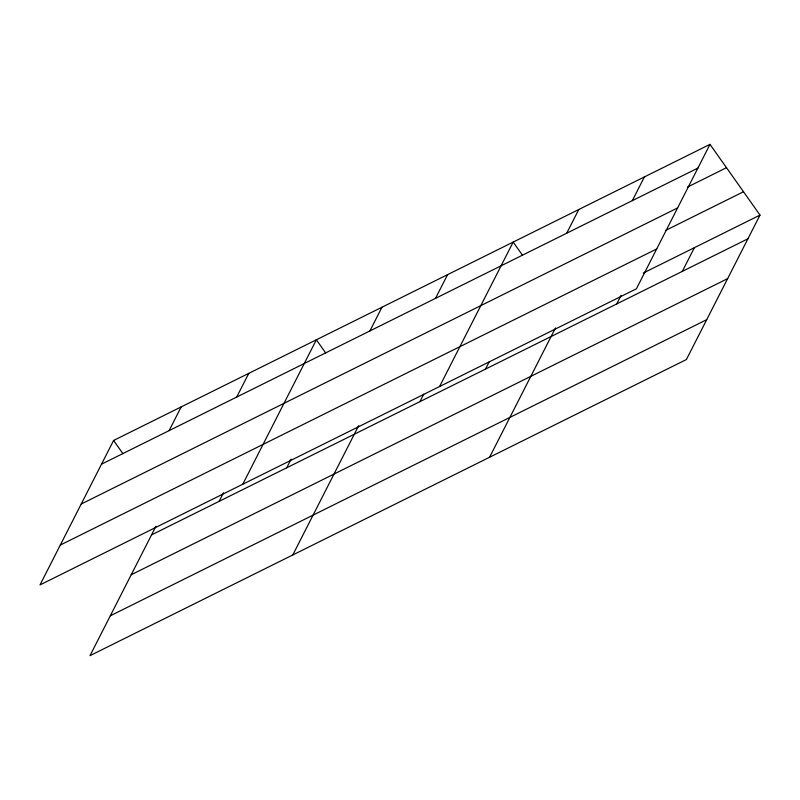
<?xml version="1.0" encoding="UTF-8"?>
<svg xmlns="http://www.w3.org/2000/svg" width="800" height="800" viewBox="0 0 800 800"><rect width="100%" height="100%" fill="white"/><g stroke="black" fill="none" stroke-linecap="round" stroke-linejoin="round"><path stroke-width="1.2" d="M709.99 144.36L113.59 440.47L40 584.91L636.4 288.8L709.99 144.36L760 215.09L686.41 359.53L90.01 655.64L155.91 526.29M169.1 430.62L181.19 406.91M236.7 397.07L248.78 373.35M219.11 501.35L223.51 492.73M242.77 484.23L316.37 339.79L325.7 352.99M286.7 467.79L291.1 459.17M369.89 330.94L381.97 307.22M292.78 554.96L358.69 425.61M435.49 298.36L447.58 274.65M419.9 401.66L423.74 394.12M439.59 386.52L513.18 242.08L522.51 255.27M485.5 369.09L489.35 361.55M566.7 233.22L578.78 209.51M489.59 457.24L555.5 327.9M632.31 200.65L644.39 176.94M616.71 303.95L621.1 295.32M682.31 271.38L694.4 247.66M101.51 464.18L697.91 168.08M687.58 187.03L726.49 167.7M81.21 504.02L677.61 207.92M665.66 230.4L743.5 191.75M60.3 545.07L656.7 248.96M643.25 273.06L760 215.09M151.52 534.91L747.92 238.8M131.22 574.75L727.62 278.64M110.31 615.8L706.7 319.69M113.59 440.47L122.92 453.66"/></g></svg>
